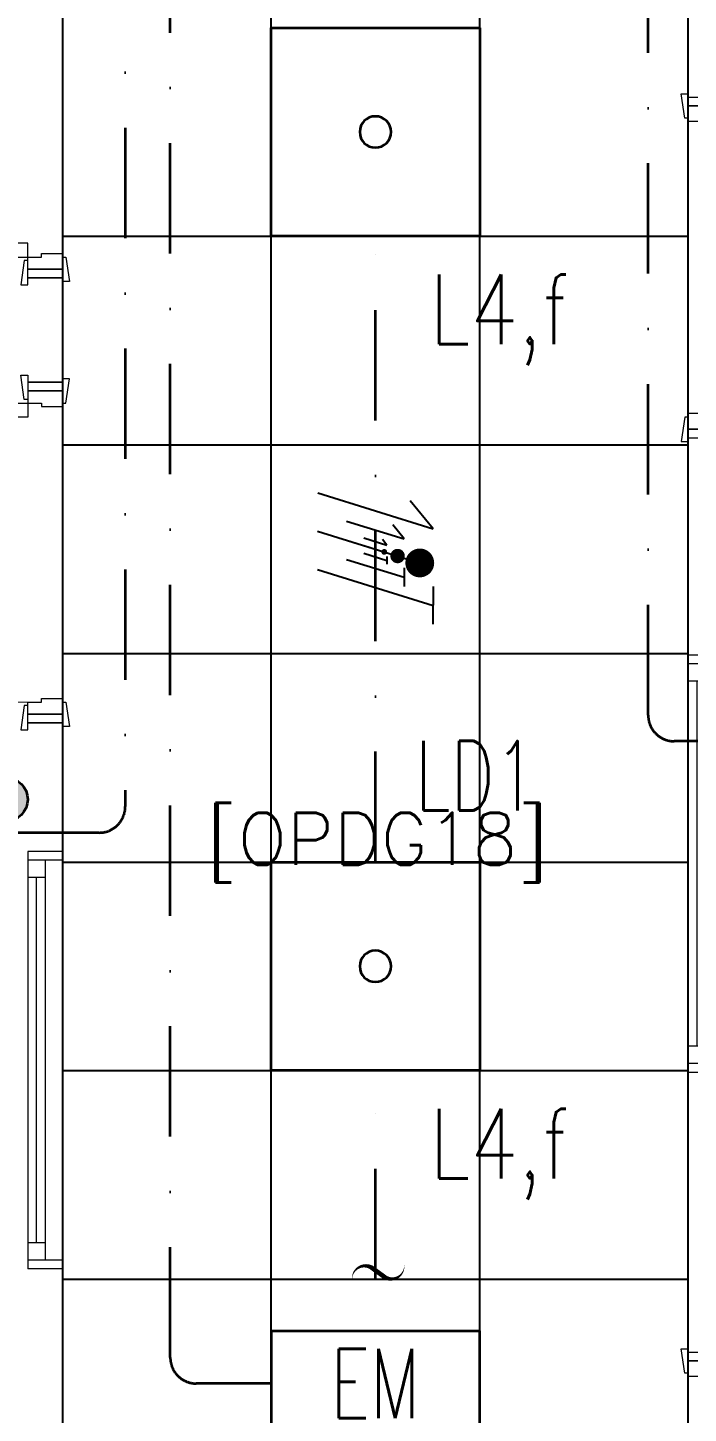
# Model space of a CAD drawing. Header units: inches. Extents: x -12418 to 57169, y -29325 to 19878.
# Drawn here: x 17698 to 19598, y -10333 to -6347 of the extents above; entities that cross this region are included whole.
import ezdxf
from ezdxf.enums import TextEntityAlignment as Align

# ---------------------------------------------------------------- set-up
doc = ezdxf.new("R2010")
doc.units = ezdxf.units.IN
doc.header["$LTSCALE"] = 25
doc.header["$MEASUREMENT"] = 0
doc.linetypes.add('DASHDOT', pattern=[25.4, 12.7, -6.35, 0, -6.35])
doc.layers.get('0').update_dxf_attribs({"color": 8})
for name, color, linetype, lineweight in [('00-Ground Floor$0$72_EGR_BASE_TEXT', 252, 'Continuous', 5), ('00-Ground Floor$0$Aluminum', 251, 'Continuous', 5), ('00-Ground Floor$0$Walls', 251, 'Continuous', 5), ('00-Ground Floor$0$Wooden Joinery', 251, 'Continuous', 5), ('E-LITE-CIRC', 6, 'Continuous', 25), ('E-LITE-CIRC-NUMB', 6, 'Continuous', 25), ('E-LITE-CLNG', 150, 'Continuous', 35), ('E-LITE-CLNG @ 100', 150, 'Continuous', 35), ('E-LITE-CLNG-CNDT', 6, 'DASHDOT', 35), ('E-LITE-CTRL', 6, 'Continuous', 25), ('E-LITE-IDEN', 6, 'Continuous', 25), ('E-LITE-SWCH @ 100', 3, 'Continuous', 35), ('E-POWR-WIRE', 6, 'Continuous', 25), ('E-POWR-WIRE @ 100', 6, 'Continuous', 25), ('E-POWR-WIRE @ 20', 6, 'Continuous', 25), ('E-POWR-WIRE @ 50', 6, 'Continuous', 25)]:
    doc.layers.add(name, color=color, linetype=linetype, lineweight=lineweight)
doc.layers.add('00-Ground Floor$0$False Ceiling', color=251, linetype='Continuous')
doc.layers.add('E-LIGHTING CONDUIT', color=6, linetype='Continuous')
doc.styles.add('00-Ground Floor$0$SIMPLEX', font='SIMPLEX.shx', dxfattribs={"height": 150})
doc.styles.add('DC_Simplex', font='SIMPLEX.shx', dxfattribs={"width": 0.7})

# ---------------------------------------------------------------- blocks, each defined once
blk = doc.blocks.new('00-Ground Floor$0$A$C72370EFE')
at = {"layer": '00-Ground Floor$0$Wooden Joinery'}
for p, q in [((-0.01, -0.03), (-0.01, -0.07)), ((0, -0.03), (-0.01, -0.03)), ((0.04, -0.03), (0.05, -0.03)), ((0.05, -0.03), (0.05, -0.07)), ((-0.05, -0.07), (-0.05, -0.16)), ((-0.03, -0.07), (-0.03, -0.16)), ((-0.01, -0.04), (-0.02, -0.04)), ((-0.01, -0.06), (-0.02, -0.06)), ((0, -0.07), (-0.01, -0.07)), ((0.04, -0.07), (0.05, -0.07)), ((0.05, -0.04), (0.06, -0.04)), ((0.05, -0.06), (0.06, -0.06)), ((0.07, -0.07), (0.07, -0.16)), ((0.09, -0.07), (0.09, -0.16)), ((-0.01, -0.17), (-0.02, -0.17)), ((-0.01, -0.19), (-0.02, -0.19)), ((-0.01, -0.17), (-0.01, -0.19)), ((0.05, -0.17), (0.06, -0.17)), ((0.05, -0.17), (0.05, -0.19)), ((0.05, -0.19), (0.06, -0.19))]:
    blk.add_line(p, q, dxfattribs=at)
for centre, radius, start, end in [((-0.02, -0.07), 0.03, 90, 180), ((-0.02, -0.07), 0.01, 90, 180), ((0.06, -0.07), 0.03, 0, 90), ((0.06, -0.07), 0.01, 0, 90), ((-0.02, -0.16), 0.03, 180, 270), ((-0.02, -0.16), 0.01, 180, 270), ((0.06, -0.16), 0.01, 270, 0), ((0.06, -0.16), 0.03, 270, 0)]:
    blk.add_arc(centre, radius, start, end, dxfattribs=at)
blk = doc.blocks.new('00-Ground Floor$0$A$C5DAD61B4')
at = {"layer": '00-Ground Floor$0$Wooden Joinery'}
for points in [[(80, 959.1), (80, 969.1), (10, 979.1), (10, 959.1)], [(940, 959.1), (940, 969.1), (1010, 979.1), (1010, 959.1)], [(70, 859.1), (70, 849.1), (0, 839.1), (0, 859.1)], [(120, 859.1), (120, 0), (80, 0), (80, 859.1)], [(950, 859.1), (950, 849.1), (1020, 839.1), (1020, 859.1)]]:
    blk.add_lwpolyline(points, close=True, dxfattribs=at)
for points in [[(45, 859.1), (45, 959.1), (20, 959.1), (20, 859.1), (45, 859.1)], [(45, 859.1), (80, 859.1), (80, 899.1), (90, 899.1), (90, 959.1), (45, 959.1), (45, 859.1)], [(975, 859.1), (940, 859.1), (940, 899.1), (930, 899.1), (930, 959.1), (975, 959.1), (975, 859.1)], [(975, 859.1), (975, 959.1), (1000, 959.1), (1000, 859.1), (975, 859.1)]]:
    blk.add_lwpolyline(points, dxfattribs=at)
blk.add_arc((80, 859.1), 860, 272.666, 0, dxfattribs=at)
at = {"layer": '00-Ground Floor$0$Wooden Joinery', "xscale": 999.9999999998854, "yscale": 999.9999999998854, "zscale": 999.9999999998854, "rotation": 180}
blk.add_blockref('00-Ground Floor$0$A$C72370EFE', (120, 0), dxfattribs=at)
blk = doc.blocks.new('00-Ground Floor$0$A$C37be4daf')
at = {"layer": '00-Ground Floor$0$Aluminum'}
for p, q in [((1416, 598.2), (216, 598.2)), ((241, 498.2), (241, 598.2)), ((291, 548.2), (291, 598.2)), ((1341, 548.2), (1341, 598.2)), ((1391, 498.2), (1391, 598.2)), ((291, 573.2), (1341, 573.2)), ((1391, 548.2), (241, 548.2)), ((1416, 498.2), (216, 498.2))]:
    blk.add_line(p, q, dxfattribs=at)
at = {"layer": '00-Ground Floor$0$Walls'}
for p, q in [((216, 498.2), (216, 598.2)), ((1416, 498.2), (1416, 598.2))]:
    blk.add_line(p, q, dxfattribs=at)
blk = doc.blocks.new('00-Ground Floor$0$A$Ce9e1c4c3')
at = {"layer": '00-Ground Floor$0$False Ceiling', "color": 254, "linetype": 'Continuous'}
for p, q in [((-82202.3, -2747.4, 0), (-82202.3, -12867.4, 0)), ((-81602.3, -12867.4), (-81602.3, -2747.4)), ((-81002.3, -12867.4), (-81002.3, -2747.4)), ((-80402.3, -12867.4, 0), (-80402.3, -2747.4, 0)), ((-82202.3, -6947.4), (-80402.3, -6947.4)), ((-82202.3, -7547.4), (-80402.3, -7547.4)), ((-82202.3, -8147.4), (-80402.3, -8147.4)), ((-82202.3, -8747.4), (-80402.3, -8747.4)), ((-82202.3, -9347.4), (-80402.3, -9347.4)), ((-82202.3, -9947.4), (-80402.3, -9947.4))]:
    blk.add_line(p, q, dxfattribs=at)
blk = doc.blocks.new('00-Ground Floor')
at = {"layer": '00-Ground Floor$0$Walls'}
for p, q in [((17697.7, -7067.4, 0), (17797.7, -7067.4, 0)), ((17797.7, -7067.4, 0), (17797.7, -7367.4, 0)), ((17697.7, -7367.4, 0), (17797.7, -7367.4, 0)), ((17697.7, -8347.4, 0), (17797.7, -8347.4, 0)), ((17797.7, -10467.4, 0), (17797.7, -8357.4, 0))]:
    blk.add_line(p, q, dxfattribs=at)
at = {"rotation": 90}
for p in [(20196, -9568.4, 0), (18296, -10133.4, 0)]:
    blk.add_blockref('00-Ground Floor$0$A$C37be4daf', p, dxfattribs=at)
at = {"layer": '00-Ground Floor$0$False Ceiling', "color": 254}
blk.add_blockref('00-Ground Floor$0$A$Ce9e1c4c3', (100000, 0), dxfattribs=at)
at = {"layer": '00-Ground Floor$0$Wooden Joinery', "xscale": -1}
for p, rotation in [((16838.7, -7087.4, 0), 270), ((20556.8, -6527.4, 0), 90), ((20556.8, -10137.4, 0), 90)]:
    blk.add_blockref('00-Ground Floor$0$A$C5DAD61B4', p, dxfattribs=dict(at, rotation=rotation))
at = {"layer": '00-Ground Floor$0$Wooden Joinery', "rotation": 270}
blk.add_blockref('00-Ground Floor$0$A$C5DAD61B4', (16838.7, -7347.4, 0), dxfattribs=at)
at = {"layer": '00-Ground Floor$0$72_EGR_BASE_TEXT', "insert": (18703.5, -8605.9, 0), "char_height": 150, "attachment_point": 2, "style": '00-Ground Floor$0$SIMPLEX'}
blk.add_mtext('[OPDG18]', dxfattribs=at)
blk = doc.blocks.new('*U14')
blk.add_lwpolyline([(-300, 300), (-300, -300), (300, -300), (300, 300)], close=True)
blk.add_circle((0, 0), 45)
at = {"layer": 'E-LITE-CIRC-NUMB', "style": 'DC_Simplex', "width": 0.7, "flags": 8}
blk.add_attdef('CIRCUIT', text='', height=200, rotation=0, dxfattribs=at).set_placement((-473.9, 300), align=Align.RIGHT)
at = {"layer": 'E-LITE-CTRL', "style": 'DC_Simplex', "width": 0.7, "flags": 8}
blk.add_attdef('CONTROL', (1118.9, -935), '', height=200, rotation=360, dxfattribs=at)
at = {"layer": 'E-LITE-IDEN', "style": 'DC_Simplex', "width": 0.7, "flags": 8}
blk.add_attdef('TYPE', (-114.6, 448.6), '', height=200, rotation=360, dxfattribs=at)
blk = doc.blocks.new('*U28')
blk.add_hatch(color=256).paths.add_polyline_path([(0.625, -0.625, 1), (0.625, 0.625, 1)])
blk.add_line((0.625, 0), (3.947, -1.2))
blk.add_circle((0.625, 0), 0.625)
at = {"layer": 'E-LITE-CTRL', "style": 'DC_Simplex', "width": 0.7, "flags": 8}
blk.add_attdef('CONTROL', (-26.627, -10.116), '', height=2, rotation=360, dxfattribs=at)
at = {"layer": 'E-LITE-IDEN', "style": 'DC_Simplex', "width": 0.7, "flags": 8}
blk.add_attdef('TYPE', text='', height=2, rotation=360, dxfattribs=at).set_placement((-31.991, -10.116), align=Align.RIGHT)
blk = doc.blocks.new('DC_LT-CL-Emergency')
blk.add_lwpolyline([(3, -1.5), (3, 1.5), (-3, 1.5), (-3, -1.5)], close=True)
at = {"style": 'DC_Simplex', "width": 0.7}
blk.add_text('EM', height=2, rotation=360, dxfattribs=at).set_placement((0, 0), align=Align.MIDDLE_CENTER)
at = {"layer": 'E-LITE-CTRL', "style": 'DC_Simplex', "width": 0.7, "flags": 8}
blk.add_attdef('CONTROL', (4.739, -1.5), '', height=2, rotation=360, dxfattribs=at)
blk = doc.blocks.new('CD-CUT')
at = {"linetype": 'Continuous'}
blk.add_lwpolyline([(-30.4, 100, 0, 1.75, 0), (-13.9, 97.3, 1.75, 17.5, -0.545095), (15.4, 21.1, 17.5, 17.5, 0), (-15.4, -21.1, 17.5, 1.75, 0.545095), (13.9, -97.3, 1.75, 0, 0), (30.4, -100, 0, 0, 0)], format="xyseb", dxfattribs=at)
blk = doc.blocks.new('*U85')
for p, q in [((-1.658, 1.617), (1.663, 0.587)), ((1.663, 0.587), (1.004, 1.389)), ((-1.66, 0.515), (1.66, -0.515)), ((-1.663, -0.587), (1.658, -1.617)), ((1.659, -1.078), (1.657, -2.157))]:
    blk.add_line(p, q)
at = {"const_width": 0.414}
blk.add_lwpolyline([(1.278, -0.19, 1), (1.277, -0.604, 1)], format="xyb", close=True, dxfattribs=at)
blk = doc.blocks.new('*U785')
at = {"layer": 'E-POWR-WIRE @ 100', "xscale": 100, "yscale": 100, "zscale": 100}
blk.add_blockref('*U85', (18697.7, -7847.4), dxfattribs=at)
at = {"layer": 'E-POWR-WIRE @ 20', "xscale": 20, "yscale": 20, "zscale": 20}
blk.add_blockref('*U85', (18697.7, -7847.4), dxfattribs=at)
at = {"layer": 'E-POWR-WIRE @ 50', "xscale": 50, "yscale": 50, "zscale": 50}
blk.add_blockref('*U85', (18697.7, -7847.4), dxfattribs=at)

msp = doc.modelspace()

# ---------------------------------------------------------------- linework, layer by layer
at = {"layer": 'E-LITE-CLNG-CNDT', "elevation": 0}
msp.add_lwpolyline([(19849.5, -3384.8), (18053.4, -3384.8, 0.414214), (17978.4, -3459.8), (17978.4, -8588, -0.414214), (17903.4, -8663), (11473.1, -8663, 0.414124), (11398.1, -8738), (11397.9, -9297.4)], format="xyb", dxfattribs=at)
at = {"layer": 'E-LITE-CLNG-CNDT'}
msp.add_lwpolyline([(28070, -8400), (19557.3, -8400, -0.414214), (19482.3, -8325), (19482.3, -3568.7, -0.414214), (19557.3, -3493.7), (19849.5, -3493.7)], format="xyb", dxfattribs=at)
at = {"layer": 'E-LITE-CLNG-CNDT', "color": 1}
msp.add_lwpolyline([(18397.7, -10247.4), (18182.6, -10247.4, -0.414214), (18107.6, -10172.4), (18107.6, -5648, -0.414214), (18182.6, -5573), (18204.8, -5573, 0.161846), (18249.7, -5558), (18397.7, -5447.4)], format="xyb", dxfattribs=at)
at = {"layer": 'E-LITE-CLNG-CNDT'}
for points in [[(18697.7, -8747.4), (18697.7, -6947.4)], [(18697.7, -9947.4), (18697.7, -9347.4)]]:
    msp.add_lwpolyline(points, dxfattribs=at)

# ---------------------------------------------------------------- block references
at = {"layer": 'E-LIGHTING CONDUIT', "xscale": 0.762, "yscale": 0.762, "zscale": 0.762, "rotation": 270}
msp.add_blockref('CD-CUT', (18705.8, -9927.9), dxfattribs=at)
at = {"layer": 'E-LITE-CLNG'}
ref = msp.add_blockref('*U14', (18697.7, -6647.4), dxfattribs=dict(at, xscale=-1))
ref.add_attrib('TYPE', 'LD1', (18812.3, -6198.9), dxfattribs={"layer": 'E-LITE-IDEN', "height": 200, "rotation": 0, "style": 'DC_Simplex', "width": 0.7, "flags": 8})
ref = msp.add_blockref('*U14', (18697.7, -9047.4), dxfattribs=dict(at, xscale=-1))
ref.add_attrib('TYPE', 'LD1', (18812.3, -8598.9), dxfattribs={"layer": 'E-LITE-IDEN', "height": 200, "rotation": 0, "style": 'DC_Simplex', "width": 0.7, "flags": 8})
at = {"layer": 'E-LITE-CLNG @ 100', "xscale": 100, "yscale": 100, "zscale": 100}
msp.add_blockref('DC_LT-CL-Emergency', (18697.7, -10247.4), dxfattribs=at)
at = {"layer": 'E-LITE-CLNG-CNDT'}
msp.add_blockref('00-Ground Floor', (0, 0), dxfattribs=at)
at = {"layer": 'E-LITE-SWCH @ 100', "xscale": 100, "yscale": 100, "zscale": 100, "rotation": 180}
msp.add_blockref('*U28', (17697.7, -8567.4, 0), dxfattribs=at)
at = {"layer": 'E-POWR-WIRE'}
msp.add_blockref('*U785', (0, 0), dxfattribs=at)

# ---------------------------------------------------------------- texts
at = {"layer": 'E-LITE-CIRC', "style": 'DC_Simplex', "width": 0.8}
for p in [(18854.2, -7257.4), (18854.2, -9657.4)]:
    msp.add_text('L4,f', height=200, rotation=0, dxfattribs=at).set_placement(p)

doc.saveas('drawing.dxf')
